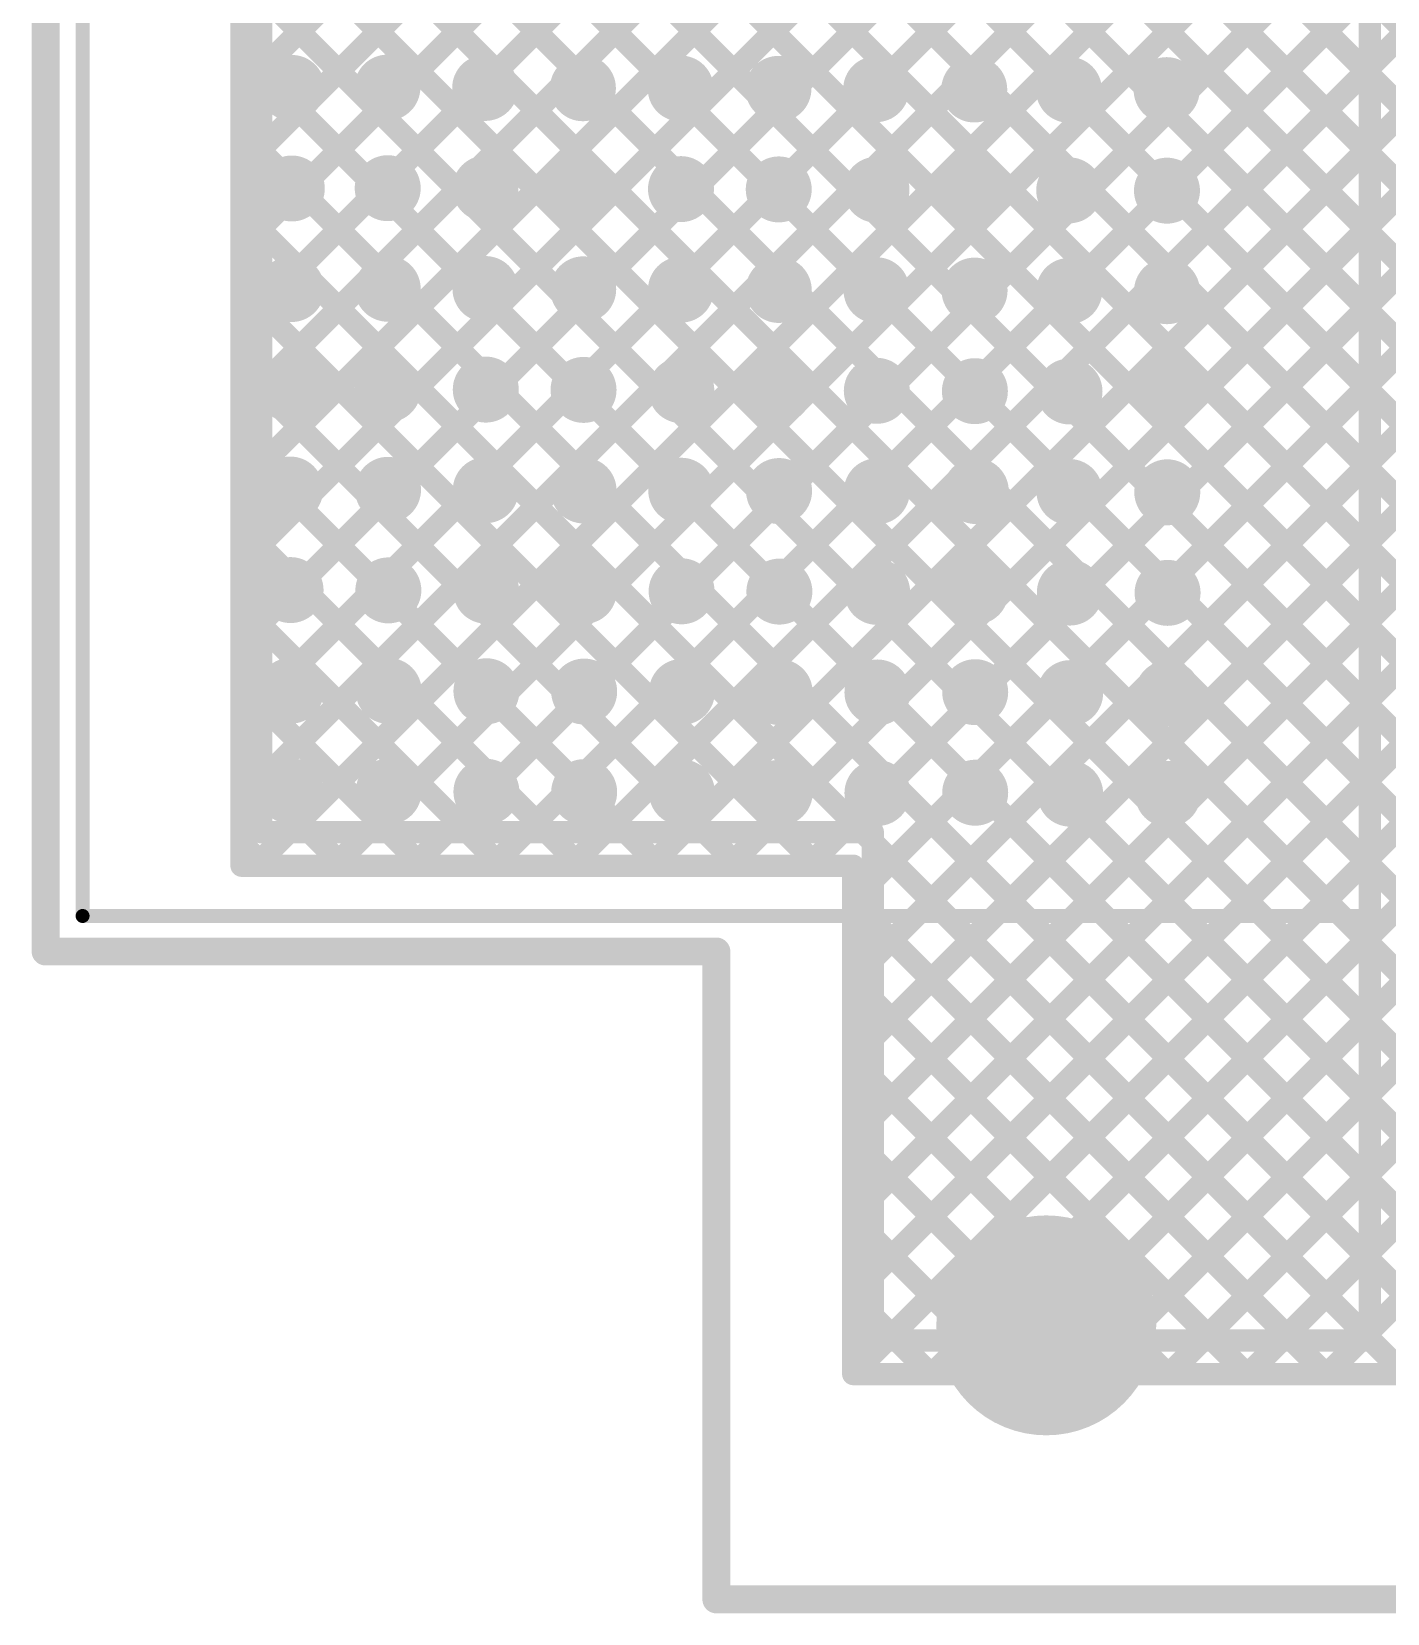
# Model space of a CAD drawing. Header units: millimetres. Extents: x 3.06 to 5.82, y 1.29 to 3.84.
# Drawn here: x 3.058 to 3.543, y 1.286 to 1.853 of the extents above; entities that cross this region are included whole.
import ezdxf

# ---------------------------------------------------------------- set-up
doc = ezdxf.new("R2010")
doc.units = ezdxf.units.MM
doc.header["$MEASUREMENT"] = 0
for name, color, linetype in [('BottomLayer', 5, 'Continuous'), ('BottomSolder', 6, 'Continuous'), ('Mechanical13', 56, 'Continuous'), ('MultiLayer', 9, 'Continuous'), ('PadHoleLayer', 156, 'Continuous'), ('TopLayer', 1, 'Continuous'), ('TopOverlay', 2, 'Continuous'), ('TopSolder', 216, 'Continuous'), ('ViaHoleLayer', 16, 'Continuous')]:
    doc.layers.add(name, color=color, linetype=linetype)

# ---------------------------------------------------------------- blocks, each defined once
blk = doc.blocks.new('SMD_H______4')
at = {"layer": 'TopOverlay', "const_width": 0.005}
for points in [[(0.452, 0.661), (-0.477, 0.661)], [(-0.477, 0.661), (-0.477, 0.046)]]:
    blk.add_lwpolyline(points, dxfattribs=at)
at = {"layer": 'TopOverlay', "const_width": 0.0025}
blk.add_lwpolyline([(-0.47825, 0.661, 1), (-0.47575, 0.661, 1)], format="xyb", close=True, dxfattribs=at)
blk.add_lwpolyline([(-0.47825, 0.661, 1), (-0.47575, 0.661, 1)], format="xyb", close=True, dxfattribs=at)

msp = doc.modelspace()

# ---------------------------------------------------------------- linework, layer by layer
at = {"layer": 'BottomLayer', "const_width": 0.008}
for points in [[(3.133, 1.554), (3.133, 3.532)], [(3.133, 1.60565), (3.99405, 2.4667)], [(3.133, 1.83192), (3.703, 2.40192)], [(3.133, 1.80364), (3.703, 2.37364)], [(3.133, 1.77536), (3.703, 2.34536)], [(3.133, 1.74707), (3.703, 2.31707)], [(3.133, 1.71879), (3.703, 2.28879)], [(3.133, 2.2693), (3.624, 1.7783)], [(3.133, 1.6905), (3.70462, 2.26212)], [(3.133, 1.66222), (3.71691, 2.24613)], [(3.133, 1.63393), (3.74083, 2.24176)], [(3.133, 2.24101), (3.624, 1.75001)], [(3.133, 2.21273), (3.624, 1.72173)], [(3.133, 2.18444), (3.624, 1.69344)], [(3.133, 1.57737), (3.7344, 2.17877)], [(3.133, 2.15616), (3.624, 1.66516)], [(3.133, 2.12788), (3.624, 1.63688)], [(3.13792, 1.554), (3.71088, 2.12696)], [(3.133, 2.09959), (3.624, 1.60859)], [(3.1662, 1.554), (3.70808, 2.09587)], [(3.133, 2.07131), (3.624, 1.58031)], [(3.19449, 1.554), (3.70808, 2.06759)], [(3.133, 2.04302), (3.624, 1.55202)], [(3.22277, 1.554), (3.70808, 2.0393)], [(3.133, 2.01474), (3.624, 1.52374)], [(3.25106, 1.554), (3.70808, 2.01102)], [(3.133, 1.98645), (3.624, 1.49545)], [(3.27934, 1.554), (3.70808, 1.98274)], [(3.133, 1.95817), (3.624, 1.46717)], [(3.133, 1.92989), (3.624, 1.43889)], [(3.133, 1.9016), (3.62768, 1.40692)], [(3.133, 1.87332), (3.63432, 1.372)], [(3.30762, 1.554), (3.624, 1.87038)], [(3.30762, 1.554), (3.624, 1.87038)], [(3.133, 1.84503), (3.60603, 1.372)], [(3.33591, 1.554), (3.624, 1.84209)], [(3.133, 1.81675), (3.57775, 1.372)], [(3.352, 1.54181), (3.624, 1.81381)], [(3.133, 1.78846), (3.54946, 1.372)], [(3.352, 1.51352), (3.624, 1.78552)], [(3.133, 1.76018), (3.33918, 1.554)], [(3.352, 1.48524), (3.624, 1.75724)], [(3.133, 1.73189), (3.31089, 1.554)], [(3.352, 1.45695), (3.624, 1.72895)], [(3.133, 1.70361), (3.28261, 1.554)], [(3.352, 1.42867), (3.624, 1.70067)], [(3.133, 1.67533), (3.25433, 1.554)], [(3.352, 1.40039), (3.624, 1.67239)], [(3.133, 1.64704), (3.22604, 1.554)], [(3.352, 1.3721), (3.624, 1.6441)], [(3.133, 1.61876), (3.19776, 1.554)], [(3.38018, 1.372), (3.624, 1.61582)], [(3.133, 1.59047), (3.16947, 1.554)], [(3.40847, 1.372), (3.624, 1.58753)], [(3.133, 1.56219), (3.14119, 1.554)], [(3.43675, 1.372), (3.624, 1.55925)], [(3.133, 1.554), (3.352, 1.554)], [(3.352, 1.372), (3.352, 1.554)], [(3.352, 1.54118), (3.52118, 1.372)], [(3.46504, 1.372), (3.624, 1.53096)], [(3.352, 1.51289), (3.49289, 1.372)], [(3.49332, 1.372), (3.624, 1.50268)], [(3.352, 1.48461), (3.46461, 1.372)], [(3.52161, 1.372), (3.624, 1.47439)], [(3.352, 1.45633), (3.43633, 1.372)], [(3.352, 1.42804), (3.40804, 1.372)], [(3.352, 1.39976), (3.37976, 1.372)], [(3.352, 1.372), (3.64452, 1.372)]]:
    msp.add_lwpolyline(points, dxfattribs=at)
at = {"layer": 'BottomLayer'}
for points, const_width in [([(3.131, 1.84503, 1), (3.135, 1.84503, 1)], 0.004), ([(3.14509, 1.83246, 1), (3.1569, 1.83246, 1)], 0.01181), ([(3.17931, 1.83257, 1), (3.19112, 1.83257, 1)], 0.01181), ([(3.21431, 1.83246, 1), (3.22612, 1.83246, 1)], 0.01181), ([(3.24931, 1.83235, 1), (3.26112, 1.83235, 1)], 0.01181), ([(3.28431, 1.83224, 1), (3.29612, 1.83224, 1)], 0.01181), ([(3.31931, 1.83213, 1), (3.33112, 1.83213, 1)], 0.01181), ([(3.35431, 1.83202, 1), (3.36612, 1.83202, 1)], 0.01181), ([(3.38942, 1.8319, 1), (3.40123, 1.8319, 1)], 0.01181), ([(3.42331, 1.83179, 1), (3.43512, 1.83179, 1)], 0.01181), ([(3.45831, 1.83168, 1), (3.47012, 1.83168, 1)], 0.01181), ([(3.131, 1.83192, 1), (3.135, 1.83192, 1)], 0.004), ([(3.131, 1.81675, 1), (3.135, 1.81675, 1)], 0.004), ([(3.131, 1.80364, 1), (3.135, 1.80364, 1)], 0.004), ([(3.14509, 1.79646, 1), (3.1569, 1.79646, 1)], 0.01181), ([(3.17942, 1.79657, 1), (3.19123, 1.79657, 1)], 0.01181), ([(3.21442, 1.79646, 1), (3.22623, 1.79646, 1)], 0.01181), ([(3.24942, 1.79635, 1), (3.26123, 1.79635, 1)], 0.01181), ([(3.28442, 1.79624, 1), (3.29623, 1.79624, 1)], 0.01181), ([(3.31942, 1.79613, 1), (3.33123, 1.79613, 1)], 0.01181), ([(3.35442, 1.79602, 1), (3.36623, 1.79602, 1)], 0.01181), ([(3.38942, 1.7959, 1), (3.40123, 1.7959, 1)], 0.01181), ([(3.42342, 1.79579, 1), (3.43523, 1.79579, 1)], 0.01181), ([(3.45842, 1.79568, 1), (3.47023, 1.79568, 1)], 0.01181), ([(3.131, 1.78846, 1), (3.135, 1.78846, 1)], 0.004), ([(3.131, 1.77536, 1), (3.135, 1.77536, 1)], 0.004), ([(3.14498, 1.76046, 1), (3.15679, 1.76046, 1)], 0.01181), ([(3.17942, 1.76057, 1), (3.19123, 1.76057, 1)], 0.01181), ([(3.21442, 1.76046, 1), (3.22623, 1.76046, 1)], 0.01181), ([(3.24942, 1.76035, 1), (3.26123, 1.76035, 1)], 0.01181), ([(3.28442, 1.76024, 1), (3.29623, 1.76024, 1)], 0.01181), ([(3.31942, 1.76013, 1), (3.33123, 1.76013, 1)], 0.01181), ([(3.35442, 1.76002, 1), (3.36623, 1.76002, 1)], 0.01181), ([(3.38953, 1.7599, 1), (3.40135, 1.7599, 1)], 0.01181), ([(3.42342, 1.75979, 1), (3.43523, 1.75979, 1)], 0.01181), ([(3.45842, 1.75968, 1), (3.47023, 1.75968, 1)], 0.01181), ([(3.131, 1.76018, 1), (3.135, 1.76018, 1)], 0.004), ([(3.131, 1.74707, 1), (3.135, 1.74707, 1)], 0.004), ([(3.131, 1.73189, 1), (3.135, 1.73189, 1)], 0.004), ([(3.14487, 1.72446, 1), (3.15668, 1.72446, 1)], 0.01181), ([(3.17953, 1.72457, 1), (3.19135, 1.72457, 1)], 0.01181), ([(3.21453, 1.72446, 1), (3.22635, 1.72446, 1)], 0.01181), ([(3.24953, 1.72435, 1), (3.26135, 1.72435, 1)], 0.01181), ([(3.28453, 1.72424, 1), (3.29635, 1.72424, 1)], 0.01181), ([(3.31953, 1.72413, 1), (3.33135, 1.72413, 1)], 0.01181), ([(3.35453, 1.72402, 1), (3.36635, 1.72402, 1)], 0.01181), ([(3.38965, 1.7239, 1), (3.40146, 1.7239, 1)], 0.01181), ([(3.42353, 1.72379, 1), (3.43534, 1.72379, 1)], 0.01181), ([(3.45853, 1.72368, 1), (3.47034, 1.72368, 1)], 0.01181), ([(3.131, 1.71879, 1), (3.135, 1.71879, 1)], 0.004), ([(3.131, 1.70361, 1), (3.135, 1.70361, 1)], 0.004), ([(3.14453, 1.68868, 1), (3.15635, 1.68868, 1)], 0.01181), ([(3.17953, 1.68857, 1), (3.19135, 1.68857, 1)], 0.01181), ([(3.21453, 1.68846, 1), (3.22635, 1.68846, 1)], 0.01181), ([(3.24953, 1.68835, 1), (3.26135, 1.68835, 1)], 0.01181), ([(3.28453, 1.68824, 1), (3.29635, 1.68824, 1)], 0.01181), ([(3.31953, 1.68813, 1), (3.33135, 1.68813, 1)], 0.01181), ([(3.35453, 1.68802, 1), (3.36635, 1.68802, 1)], 0.01181), ([(3.38998, 1.68813, 1), (3.40179, 1.68813, 1)], 0.01181), ([(3.42353, 1.68779, 1), (3.43534, 1.68779, 1)], 0.01181), ([(3.45853, 1.68768, 1), (3.47034, 1.68768, 1)], 0.01181), ([(3.131, 1.6905, 1), (3.135, 1.6905, 1)], 0.004), ([(3.131, 1.67533, 1), (3.135, 1.67533, 1)], 0.004), ([(3.131, 1.66222, 1), (3.135, 1.66222, 1)], 0.004), ([(3.14465, 1.65268, 1), (3.15646, 1.65268, 1)], 0.01181), ([(3.17965, 1.65257, 1), (3.19146, 1.65257, 1)], 0.01181), ([(3.21465, 1.65246, 1), (3.22646, 1.65246, 1)], 0.01181), ([(3.24965, 1.65235, 1), (3.26146, 1.65235, 1)], 0.01181), ([(3.28465, 1.65224, 1), (3.29646, 1.65224, 1)], 0.01181), ([(3.31965, 1.65213, 1), (3.33146, 1.65213, 1)], 0.01181), ([(3.35465, 1.65202, 1), (3.36646, 1.65202, 1)], 0.01181), ([(3.38987, 1.65213, 1), (3.40168, 1.65213, 1)], 0.01181), ([(3.42364, 1.65179, 1), (3.43545, 1.65179, 1)], 0.01181), ([(3.45864, 1.65168, 1), (3.47045, 1.65168, 1)], 0.01181), ([(3.131, 1.64704, 1), (3.135, 1.64704, 1)], 0.004), ([(3.131, 1.63393, 1), (3.135, 1.63393, 1)], 0.004), ([(3.14476, 1.61668, 1), (3.15657, 1.61668, 1)], 0.01181), ([(3.17976, 1.61657, 1), (3.19157, 1.61657, 1)], 0.01181), ([(3.21476, 1.61646, 1), (3.22657, 1.61646, 1)], 0.01181), ([(3.24976, 1.61635, 1), (3.26157, 1.61635, 1)], 0.01181), ([(3.28476, 1.61624, 1), (3.29657, 1.61624, 1)], 0.01181), ([(3.31976, 1.61613, 1), (3.33157, 1.61613, 1)], 0.01181), ([(3.35476, 1.61602, 1), (3.36657, 1.61602, 1)], 0.01181), ([(3.38976, 1.61613, 1), (3.40157, 1.61613, 1)], 0.01181), ([(3.42376, 1.61579, 1), (3.43557, 1.61579, 1)], 0.01181), ([(3.45876, 1.61568, 1), (3.47057, 1.61568, 1)], 0.01181), ([(3.131, 1.61876, 1), (3.135, 1.61876, 1)], 0.004), ([(3.131, 1.60565, 1), (3.135, 1.60565, 1)], 0.004), ([(3.131, 1.59047, 1), (3.135, 1.59047, 1)], 0.004), ([(3.14476, 1.58068, 1), (3.15657, 1.58068, 1)], 0.01181), ([(3.17976, 1.58057, 1), (3.19157, 1.58057, 1)], 0.01181), ([(3.21476, 1.58046, 1), (3.22657, 1.58046, 1)], 0.01181), ([(3.24976, 1.58035, 1), (3.26157, 1.58035, 1)], 0.01181), ([(3.28476, 1.58024, 1), (3.29657, 1.58024, 1)], 0.01181), ([(3.31976, 1.58013, 1), (3.33157, 1.58013, 1)], 0.01181), ([(3.35476, 1.58002, 1), (3.36657, 1.58002, 1)], 0.01181), ([(3.38976, 1.58013, 1), (3.40157, 1.58013, 1)], 0.01181), ([(3.42376, 1.57979, 1), (3.43557, 1.57979, 1)], 0.01181), ([(3.45876, 1.57968, 1), (3.47057, 1.57968, 1)], 0.01181), ([(3.131, 1.57737, 1), (3.135, 1.57737, 1)], 0.004), ([(3.131, 1.56219, 1), (3.135, 1.56219, 1)], 0.004), ([(3.131, 1.554, 1), (3.135, 1.554, 1)], 0.004), ([(3.131, 1.554, 1), (3.135, 1.554, 1)], 0.004), ([(3.13592, 1.554, 1), (3.13992, 1.554, 1)], 0.004), ([(3.13919, 1.554, 1), (3.14319, 1.554, 1)], 0.004), ([(3.1642, 1.554, 1), (3.1682, 1.554, 1)], 0.004), ([(3.16747, 1.554, 1), (3.17147, 1.554, 1)], 0.004), ([(3.19249, 1.554, 1), (3.19649, 1.554, 1)], 0.004), ([(3.19576, 1.554, 1), (3.19976, 1.554, 1)], 0.004), ([(3.22077, 1.554, 1), (3.22477, 1.554, 1)], 0.004), ([(3.22404, 1.554, 1), (3.22804, 1.554, 1)], 0.004), ([(3.24906, 1.554, 1), (3.25306, 1.554, 1)], 0.004), ([(3.25233, 1.554, 1), (3.25633, 1.554, 1)], 0.004), ([(3.27734, 1.554, 1), (3.28134, 1.554, 1)], 0.004), ([(3.28061, 1.554, 1), (3.28461, 1.554, 1)], 0.004), ([(3.30562, 1.554, 1), (3.30962, 1.554, 1)], 0.004), ([(3.30562, 1.554, 1), (3.30962, 1.554, 1)], 0.004), ([(3.3089, 1.554, 1), (3.3129, 1.554, 1)], 0.004), ([(3.33391, 1.554, 1), (3.33791, 1.554, 1)], 0.004), ([(3.33718, 1.554, 1), (3.34118, 1.554, 1)], 0.004), ([(3.35, 1.554, 1), (3.354, 1.554, 1)], 0.004), ([(3.35, 1.554, 1), (3.354, 1.554, 1)], 0.004), ([(3.35, 1.54181, 1), (3.354, 1.54181, 1)], 0.004), ([(3.35, 1.54118, 1), (3.354, 1.54118, 1)], 0.004), ([(3.35, 1.51352, 1), (3.354, 1.51352, 1)], 0.004), ([(3.35, 1.51289, 1), (3.354, 1.51289, 1)], 0.004), ([(3.35, 1.48524, 1), (3.354, 1.48524, 1)], 0.004), ([(3.35, 1.48461, 1), (3.354, 1.48461, 1)], 0.004), ([(3.35, 1.45695, 1), (3.354, 1.45695, 1)], 0.004), ([(3.35, 1.45633, 1), (3.354, 1.45633, 1)], 0.004), ([(3.35, 1.42867, 1), (3.354, 1.42867, 1)], 0.004), ([(3.35, 1.42804, 1), (3.354, 1.42804, 1)], 0.004), ([(3.40611, 1.38943, 1), (3.43611, 1.38943, 1)], 0.03), ([(3.35, 1.40039, 1), (3.354, 1.40039, 1)], 0.004), ([(3.35, 1.39976, 1), (3.354, 1.39976, 1)], 0.004), ([(3.35, 1.3721, 1), (3.354, 1.3721, 1)], 0.004), ([(3.35, 1.372, 1), (3.354, 1.372, 1)], 0.004), ([(3.35, 1.372, 1), (3.354, 1.372, 1)], 0.004), ([(3.37776, 1.372, 1), (3.38176, 1.372, 1)], 0.004), ([(3.37818, 1.372, 1), (3.38218, 1.372, 1)], 0.004), ([(3.40604, 1.372, 1), (3.41004, 1.372, 1)], 0.004), ([(3.40647, 1.372, 1), (3.41047, 1.372, 1)], 0.004), ([(3.43433, 1.372, 1), (3.43833, 1.372, 1)], 0.004), ([(3.43475, 1.372, 1), (3.43875, 1.372, 1)], 0.004), ([(3.46261, 1.372, 1), (3.46661, 1.372, 1)], 0.004), ([(3.46304, 1.372, 1), (3.46704, 1.372, 1)], 0.004), ([(3.4909, 1.372, 1), (3.4949, 1.372, 1)], 0.004), ([(3.49132, 1.372, 1), (3.49532, 1.372, 1)], 0.004), ([(3.51918, 1.372, 1), (3.52318, 1.372, 1)], 0.004), ([(3.5196, 1.372, 1), (3.5236, 1.372, 1)], 0.004)]:
    msp.add_lwpolyline(points, format="xyb", close=True, dxfattribs=dict(at, const_width=const_width))
at = {"layer": 'BottomSolder', "const_width": 0.034}
msp.add_lwpolyline([(3.40411, 1.38943, 1), (3.43811, 1.38943, 1)], format="xyb", close=True, dxfattribs=at)
at = {"layer": 'Mechanical13', "const_width": 0.01}
for points in [[(3.06284, 1.52328), (3.06284, 3.57903)], [(3.06284, 1.52328), (3.303, 1.52328)], [(3.303, 1.29131), (3.303, 1.52328)], [(3.303, 1.29131), (5.81898, 1.29131)]]:
    msp.add_lwpolyline(points, dxfattribs=at)
at = {"layer": 'Mechanical13', "const_width": 0.005}
for points in [[(3.06034, 1.52328, 1), (3.06534, 1.52328, 1)], [(3.06034, 1.52328, 1), (3.06534, 1.52328, 1)], [(3.3005, 1.52328, 1), (3.3055, 1.52328, 1)], [(3.3005, 1.52328, 1), (3.3055, 1.52328, 1)], [(3.3005, 1.29131, 1), (3.3055, 1.29131, 1)], [(3.3005, 1.29131, 1), (3.3055, 1.29131, 1)]]:
    msp.add_lwpolyline(points, format="xyb", close=True, dxfattribs=at)
at = {"layer": 'MultiLayer'}
for points, const_width in [([(3.14509, 1.83246, 1), (3.1569, 1.83246, 1)], 0.01181), ([(3.17931, 1.83257, 1), (3.19112, 1.83257, 1)], 0.01181), ([(3.21431, 1.83246, 1), (3.22612, 1.83246, 1)], 0.01181), ([(3.24931, 1.83235, 1), (3.26112, 1.83235, 1)], 0.01181), ([(3.28431, 1.83224, 1), (3.29612, 1.83224, 1)], 0.01181), ([(3.31931, 1.83213, 1), (3.33112, 1.83213, 1)], 0.01181), ([(3.35431, 1.83202, 1), (3.36612, 1.83202, 1)], 0.01181), ([(3.38942, 1.8319, 1), (3.40123, 1.8319, 1)], 0.01181), ([(3.42331, 1.83179, 1), (3.43512, 1.83179, 1)], 0.01181), ([(3.45831, 1.83168, 1), (3.47012, 1.83168, 1)], 0.01181), ([(3.14509, 1.79646, 1), (3.1569, 1.79646, 1)], 0.01181), ([(3.17942, 1.79657, 1), (3.19123, 1.79657, 1)], 0.01181), ([(3.21442, 1.79646, 1), (3.22623, 1.79646, 1)], 0.01181), ([(3.24942, 1.79635, 1), (3.26123, 1.79635, 1)], 0.01181), ([(3.28442, 1.79624, 1), (3.29623, 1.79624, 1)], 0.01181), ([(3.31942, 1.79613, 1), (3.33123, 1.79613, 1)], 0.01181), ([(3.35442, 1.79602, 1), (3.36623, 1.79602, 1)], 0.01181), ([(3.38942, 1.7959, 1), (3.40123, 1.7959, 1)], 0.01181), ([(3.42342, 1.79579, 1), (3.43523, 1.79579, 1)], 0.01181), ([(3.45842, 1.79568, 1), (3.47023, 1.79568, 1)], 0.01181), ([(3.14498, 1.76046, 1), (3.15679, 1.76046, 1)], 0.01181), ([(3.17942, 1.76057, 1), (3.19123, 1.76057, 1)], 0.01181), ([(3.21442, 1.76046, 1), (3.22623, 1.76046, 1)], 0.01181), ([(3.24942, 1.76035, 1), (3.26123, 1.76035, 1)], 0.01181), ([(3.28442, 1.76024, 1), (3.29623, 1.76024, 1)], 0.01181), ([(3.31942, 1.76013, 1), (3.33123, 1.76013, 1)], 0.01181), ([(3.35442, 1.76002, 1), (3.36623, 1.76002, 1)], 0.01181), ([(3.38953, 1.7599, 1), (3.40135, 1.7599, 1)], 0.01181), ([(3.42342, 1.75979, 1), (3.43523, 1.75979, 1)], 0.01181), ([(3.45842, 1.75968, 1), (3.47023, 1.75968, 1)], 0.01181), ([(3.14487, 1.72446, 1), (3.15668, 1.72446, 1)], 0.01181), ([(3.17953, 1.72457, 1), (3.19135, 1.72457, 1)], 0.01181), ([(3.21453, 1.72446, 1), (3.22635, 1.72446, 1)], 0.01181), ([(3.24953, 1.72435, 1), (3.26135, 1.72435, 1)], 0.01181), ([(3.28453, 1.72424, 1), (3.29635, 1.72424, 1)], 0.01181), ([(3.31953, 1.72413, 1), (3.33135, 1.72413, 1)], 0.01181), ([(3.35453, 1.72402, 1), (3.36635, 1.72402, 1)], 0.01181), ([(3.38965, 1.7239, 1), (3.40146, 1.7239, 1)], 0.01181), ([(3.42353, 1.72379, 1), (3.43534, 1.72379, 1)], 0.01181), ([(3.45853, 1.72368, 1), (3.47034, 1.72368, 1)], 0.01181), ([(3.14453, 1.68868, 1), (3.15635, 1.68868, 1)], 0.01181), ([(3.17953, 1.68857, 1), (3.19135, 1.68857, 1)], 0.01181), ([(3.21453, 1.68846, 1), (3.22635, 1.68846, 1)], 0.01181), ([(3.24953, 1.68835, 1), (3.26135, 1.68835, 1)], 0.01181), ([(3.28453, 1.68824, 1), (3.29635, 1.68824, 1)], 0.01181), ([(3.31953, 1.68813, 1), (3.33135, 1.68813, 1)], 0.01181), ([(3.35453, 1.68802, 1), (3.36635, 1.68802, 1)], 0.01181), ([(3.38998, 1.68813, 1), (3.40179, 1.68813, 1)], 0.01181), ([(3.42353, 1.68779, 1), (3.43534, 1.68779, 1)], 0.01181), ([(3.45853, 1.68768, 1), (3.47034, 1.68768, 1)], 0.01181), ([(3.14465, 1.65268, 1), (3.15646, 1.65268, 1)], 0.01181), ([(3.17965, 1.65257, 1), (3.19146, 1.65257, 1)], 0.01181), ([(3.21465, 1.65246, 1), (3.22646, 1.65246, 1)], 0.01181), ([(3.24965, 1.65235, 1), (3.26146, 1.65235, 1)], 0.01181), ([(3.28465, 1.65224, 1), (3.29646, 1.65224, 1)], 0.01181), ([(3.31965, 1.65213, 1), (3.33146, 1.65213, 1)], 0.01181), ([(3.35465, 1.65202, 1), (3.36646, 1.65202, 1)], 0.01181), ([(3.38987, 1.65213, 1), (3.40168, 1.65213, 1)], 0.01181), ([(3.42364, 1.65179, 1), (3.43545, 1.65179, 1)], 0.01181), ([(3.45864, 1.65168, 1), (3.47045, 1.65168, 1)], 0.01181), ([(3.14476, 1.61668, 1), (3.15657, 1.61668, 1)], 0.01181), ([(3.17976, 1.61657, 1), (3.19157, 1.61657, 1)], 0.01181), ([(3.21476, 1.61646, 1), (3.22657, 1.61646, 1)], 0.01181), ([(3.24976, 1.61635, 1), (3.26157, 1.61635, 1)], 0.01181), ([(3.28476, 1.61624, 1), (3.29657, 1.61624, 1)], 0.01181), ([(3.31976, 1.61613, 1), (3.33157, 1.61613, 1)], 0.01181), ([(3.35476, 1.61602, 1), (3.36657, 1.61602, 1)], 0.01181), ([(3.38976, 1.61613, 1), (3.40157, 1.61613, 1)], 0.01181), ([(3.42376, 1.61579, 1), (3.43557, 1.61579, 1)], 0.01181), ([(3.45876, 1.61568, 1), (3.47057, 1.61568, 1)], 0.01181), ([(3.14476, 1.58068, 1), (3.15657, 1.58068, 1)], 0.01181), ([(3.17976, 1.58057, 1), (3.19157, 1.58057, 1)], 0.01181), ([(3.21476, 1.58046, 1), (3.22657, 1.58046, 1)], 0.01181), ([(3.24976, 1.58035, 1), (3.26157, 1.58035, 1)], 0.01181), ([(3.28476, 1.58024, 1), (3.29657, 1.58024, 1)], 0.01181), ([(3.31976, 1.58013, 1), (3.33157, 1.58013, 1)], 0.01181), ([(3.35476, 1.58002, 1), (3.36657, 1.58002, 1)], 0.01181), ([(3.38976, 1.58013, 1), (3.40157, 1.58013, 1)], 0.01181), ([(3.42376, 1.57979, 1), (3.43557, 1.57979, 1)], 0.01181), ([(3.45876, 1.57968, 1), (3.47057, 1.57968, 1)], 0.01181), ([(3.40611, 1.38943, 1), (3.43611, 1.38943, 1)], 0.03)]:
    msp.add_lwpolyline(points, format="xyb", close=True, dxfattribs=dict(at, const_width=const_width))
at = {"layer": 'PadHoleLayer', "const_width": 0.03937}
msp.add_lwpolyline([(3.40143, 1.38943, 1), (3.4408, 1.38943, 1)], format="xyb", close=True, dxfattribs=at)
at = {"layer": 'TopLayer', "const_width": 0.008}
for points in [[(3.14, 1.566), (3.14, 3.544)], [(3.537, 1.384), (3.537, 2.959)], [(3.14, 1.83892), (3.537, 2.23592)], [(3.14, 2.23401), (3.537, 1.83701)], [(3.14, 1.81064), (3.537, 2.20764)], [(3.14, 2.20573), (3.537, 1.80873)], [(3.14, 1.78236), (3.537, 2.17936)], [(3.14, 2.17744), (3.537, 1.78044)], [(3.14, 1.75407), (3.537, 2.15107)], [(3.14, 2.14916), (3.537, 1.75216)], [(3.14, 1.72579), (3.537, 2.12279)], [(3.14, 2.12088), (3.537, 1.72388)], [(3.14, 1.6975), (3.537, 2.0945)], [(3.14, 2.09259), (3.537, 1.69559)], [(3.14, 1.66922), (3.537, 2.06622)], [(3.14, 2.06431), (3.537, 1.66731)], [(3.14, 1.64093), (3.537, 2.03793)], [(3.14, 2.03602), (3.537, 1.63902)], [(3.14, 1.61265), (3.537, 2.00965)], [(3.14, 2.00774), (3.537, 1.61074)], [(3.14, 1.58437), (3.537, 1.98137)], [(3.14, 1.97945), (3.537, 1.58245)], [(3.14, 1.95117), (3.537, 1.55417)], [(3.14992, 1.566), (3.537, 1.95308)], [(3.14, 1.92289), (3.537, 1.52589)], [(3.1782, 1.566), (3.537, 1.9248)], [(3.14, 1.8946), (3.537, 1.4976)], [(3.20649, 1.566), (3.537, 1.89651)], [(3.14, 1.86632), (3.537, 1.46932)], [(3.23477, 1.566), (3.537, 1.86823)], [(3.14, 1.83803), (3.537, 1.44103)], [(3.26306, 1.566), (3.537, 1.83994)], [(3.14, 1.80975), (3.537, 1.41275)], [(3.29134, 1.566), (3.537, 1.81166)], [(3.14, 1.78146), (3.35546, 1.566)], [(3.31962, 1.566), (3.537, 1.78338)], [(3.14, 1.75318), (3.32718, 1.566)], [(3.34791, 1.566), (3.537, 1.75509)], [(3.34791, 1.566), (3.537, 1.75509)], [(3.14, 1.7249), (3.29889, 1.566)], [(3.359, 1.54881), (3.537, 1.72681)], [(3.14, 1.69661), (3.27061, 1.566)], [(3.359, 1.52052), (3.537, 1.69852)], [(3.14, 1.66833), (3.24233, 1.566)], [(3.359, 1.49224), (3.537, 1.67024)], [(3.14, 1.64004), (3.21404, 1.566)], [(3.359, 1.46395), (3.537, 1.64195)], [(3.14, 1.61176), (3.18576, 1.566)], [(3.359, 1.43567), (3.537, 1.61367)], [(3.14, 1.58347), (3.15747, 1.566)], [(3.359, 1.40739), (3.537, 1.58539)], [(3.14, 1.566), (3.359, 1.566)], [(3.359, 1.384), (3.359, 1.566)], [(3.359, 1.56246), (3.537, 1.38446)], [(3.3639, 1.384), (3.537, 1.5571)], [(3.359, 1.53418), (3.50918, 1.384)], [(3.39218, 1.384), (3.537, 1.52882)], [(3.359, 1.50589), (3.48089, 1.384)], [(3.42047, 1.384), (3.537, 1.50053)], [(3.359, 1.47761), (3.45261, 1.384)], [(3.44875, 1.384), (3.537, 1.47225)], [(3.359, 1.44933), (3.42433, 1.384)], [(3.47704, 1.384), (3.537, 1.44396)], [(3.359, 1.42104), (3.39604, 1.384)], [(3.50532, 1.384), (3.537, 1.41568)], [(3.359, 1.39276), (3.36776, 1.384)], [(3.359, 1.384), (3.537, 1.384)], [(3.53361, 1.384), (3.537, 1.38739)]]:
    msp.add_lwpolyline(points, dxfattribs=at)
at = {"layer": 'TopLayer'}
for points, const_width in [([(3.138, 1.83892, 1), (3.142, 1.83892, 1)], 0.004), ([(3.138, 1.83803, 1), (3.142, 1.83803, 1)], 0.004), ([(3.14509, 1.83246, 1), (3.1569, 1.83246, 1)], 0.01181), ([(3.17931, 1.83257, 1), (3.19112, 1.83257, 1)], 0.01181), ([(3.21431, 1.83246, 1), (3.22612, 1.83246, 1)], 0.01181), ([(3.24931, 1.83235, 1), (3.26112, 1.83235, 1)], 0.01181), ([(3.28431, 1.83224, 1), (3.29612, 1.83224, 1)], 0.01181), ([(3.31931, 1.83213, 1), (3.33112, 1.83213, 1)], 0.01181), ([(3.35431, 1.83202, 1), (3.36612, 1.83202, 1)], 0.01181), ([(3.38942, 1.8319, 1), (3.40123, 1.8319, 1)], 0.01181), ([(3.42331, 1.83179, 1), (3.43512, 1.83179, 1)], 0.01181), ([(3.45831, 1.83168, 1), (3.47012, 1.83168, 1)], 0.01181), ([(3.535, 1.83994, 1), (3.539, 1.83994, 1)], 0.004), ([(3.535, 1.83701, 1), (3.539, 1.83701, 1)], 0.004), ([(3.138, 1.81064, 1), (3.142, 1.81064, 1)], 0.004), ([(3.138, 1.80975, 1), (3.142, 1.80975, 1)], 0.004), ([(3.535, 1.81166, 1), (3.539, 1.81166, 1)], 0.004), ([(3.535, 1.80873, 1), (3.539, 1.80873, 1)], 0.004), ([(3.14509, 1.79646, 1), (3.1569, 1.79646, 1)], 0.01181), ([(3.17942, 1.79657, 1), (3.19123, 1.79657, 1)], 0.01181), ([(3.21442, 1.79646, 1), (3.22623, 1.79646, 1)], 0.01181), ([(3.24942, 1.79635, 1), (3.26123, 1.79635, 1)], 0.01181), ([(3.28442, 1.79624, 1), (3.29623, 1.79624, 1)], 0.01181), ([(3.31942, 1.79613, 1), (3.33123, 1.79613, 1)], 0.01181), ([(3.35442, 1.79602, 1), (3.36623, 1.79602, 1)], 0.01181), ([(3.38942, 1.7959, 1), (3.40123, 1.7959, 1)], 0.01181), ([(3.42342, 1.79579, 1), (3.43523, 1.79579, 1)], 0.01181), ([(3.45842, 1.79568, 1), (3.47023, 1.79568, 1)], 0.01181), ([(3.138, 1.78236, 1), (3.142, 1.78236, 1)], 0.004), ([(3.138, 1.78146, 1), (3.142, 1.78146, 1)], 0.004), ([(3.535, 1.78338, 1), (3.539, 1.78338, 1)], 0.004), ([(3.535, 1.78044, 1), (3.539, 1.78044, 1)], 0.004), ([(3.14498, 1.76046, 1), (3.15679, 1.76046, 1)], 0.01181), ([(3.17942, 1.76057, 1), (3.19123, 1.76057, 1)], 0.01181), ([(3.21442, 1.76046, 1), (3.22623, 1.76046, 1)], 0.01181), ([(3.24942, 1.76035, 1), (3.26123, 1.76035, 1)], 0.01181), ([(3.28442, 1.76024, 1), (3.29623, 1.76024, 1)], 0.01181), ([(3.31942, 1.76013, 1), (3.33123, 1.76013, 1)], 0.01181), ([(3.35442, 1.76002, 1), (3.36623, 1.76002, 1)], 0.01181), ([(3.38953, 1.7599, 1), (3.40135, 1.7599, 1)], 0.01181), ([(3.42342, 1.75979, 1), (3.43523, 1.75979, 1)], 0.01181), ([(3.45842, 1.75968, 1), (3.47023, 1.75968, 1)], 0.01181), ([(3.138, 1.75407, 1), (3.142, 1.75407, 1)], 0.004), ([(3.138, 1.75318, 1), (3.142, 1.75318, 1)], 0.004), ([(3.535, 1.75509, 1), (3.539, 1.75509, 1)], 0.004), ([(3.535, 1.75509, 1), (3.539, 1.75509, 1)], 0.004), ([(3.535, 1.75216, 1), (3.539, 1.75216, 1)], 0.004), ([(3.14487, 1.72446, 1), (3.15668, 1.72446, 1)], 0.01181), ([(3.17953, 1.72457, 1), (3.19135, 1.72457, 1)], 0.01181), ([(3.21453, 1.72446, 1), (3.22635, 1.72446, 1)], 0.01181), ([(3.24953, 1.72435, 1), (3.26135, 1.72435, 1)], 0.01181), ([(3.28453, 1.72424, 1), (3.29635, 1.72424, 1)], 0.01181), ([(3.31953, 1.72413, 1), (3.33135, 1.72413, 1)], 0.01181), ([(3.35453, 1.72402, 1), (3.36635, 1.72402, 1)], 0.01181), ([(3.38965, 1.7239, 1), (3.40146, 1.7239, 1)], 0.01181), ([(3.42353, 1.72379, 1), (3.43534, 1.72379, 1)], 0.01181), ([(3.45853, 1.72368, 1), (3.47034, 1.72368, 1)], 0.01181), ([(3.138, 1.72579, 1), (3.142, 1.72579, 1)], 0.004), ([(3.138, 1.7249, 1), (3.142, 1.7249, 1)], 0.004), ([(3.535, 1.72681, 1), (3.539, 1.72681, 1)], 0.004), ([(3.535, 1.72388, 1), (3.539, 1.72388, 1)], 0.004), ([(3.138, 1.6975, 1), (3.142, 1.6975, 1)], 0.004), ([(3.138, 1.69661, 1), (3.142, 1.69661, 1)], 0.004), ([(3.14453, 1.68868, 1), (3.15635, 1.68868, 1)], 0.01181), ([(3.17953, 1.68857, 1), (3.19135, 1.68857, 1)], 0.01181), ([(3.21453, 1.68846, 1), (3.22635, 1.68846, 1)], 0.01181), ([(3.24953, 1.68835, 1), (3.26135, 1.68835, 1)], 0.01181), ([(3.28453, 1.68824, 1), (3.29635, 1.68824, 1)], 0.01181), ([(3.31953, 1.68813, 1), (3.33135, 1.68813, 1)], 0.01181), ([(3.35453, 1.68802, 1), (3.36635, 1.68802, 1)], 0.01181), ([(3.38998, 1.68813, 1), (3.40179, 1.68813, 1)], 0.01181), ([(3.42353, 1.68779, 1), (3.43534, 1.68779, 1)], 0.01181), ([(3.45853, 1.68768, 1), (3.47034, 1.68768, 1)], 0.01181), ([(3.535, 1.69852, 1), (3.539, 1.69852, 1)], 0.004), ([(3.535, 1.69559, 1), (3.539, 1.69559, 1)], 0.004), ([(3.138, 1.66922, 1), (3.142, 1.66922, 1)], 0.004), ([(3.138, 1.66833, 1), (3.142, 1.66833, 1)], 0.004), ([(3.535, 1.67024, 1), (3.539, 1.67024, 1)], 0.004), ([(3.535, 1.66731, 1), (3.539, 1.66731, 1)], 0.004), ([(3.14465, 1.65268, 1), (3.15646, 1.65268, 1)], 0.01181), ([(3.17965, 1.65257, 1), (3.19146, 1.65257, 1)], 0.01181), ([(3.21465, 1.65246, 1), (3.22646, 1.65246, 1)], 0.01181), ([(3.24965, 1.65235, 1), (3.26146, 1.65235, 1)], 0.01181), ([(3.28465, 1.65224, 1), (3.29646, 1.65224, 1)], 0.01181), ([(3.31965, 1.65213, 1), (3.33146, 1.65213, 1)], 0.01181), ([(3.35465, 1.65202, 1), (3.36646, 1.65202, 1)], 0.01181), ([(3.38987, 1.65213, 1), (3.40168, 1.65213, 1)], 0.01181), ([(3.42364, 1.65179, 1), (3.43545, 1.65179, 1)], 0.01181), ([(3.45864, 1.65168, 1), (3.47045, 1.65168, 1)], 0.01181), ([(3.138, 1.64093, 1), (3.142, 1.64093, 1)], 0.004), ([(3.138, 1.64004, 1), (3.142, 1.64004, 1)], 0.004), ([(3.535, 1.64195, 1), (3.539, 1.64195, 1)], 0.004), ([(3.535, 1.63902, 1), (3.539, 1.63902, 1)], 0.004), ([(3.14476, 1.61668, 1), (3.15657, 1.61668, 1)], 0.01181), ([(3.17976, 1.61657, 1), (3.19157, 1.61657, 1)], 0.01181), ([(3.21476, 1.61646, 1), (3.22657, 1.61646, 1)], 0.01181), ([(3.24976, 1.61635, 1), (3.26157, 1.61635, 1)], 0.01181), ([(3.28476, 1.61624, 1), (3.29657, 1.61624, 1)], 0.01181), ([(3.31976, 1.61613, 1), (3.33157, 1.61613, 1)], 0.01181), ([(3.35476, 1.61602, 1), (3.36657, 1.61602, 1)], 0.01181), ([(3.38976, 1.61613, 1), (3.40157, 1.61613, 1)], 0.01181), ([(3.42376, 1.61579, 1), (3.43557, 1.61579, 1)], 0.01181), ([(3.45876, 1.61568, 1), (3.47057, 1.61568, 1)], 0.01181), ([(3.138, 1.61265, 1), (3.142, 1.61265, 1)], 0.004), ([(3.138, 1.61176, 1), (3.142, 1.61176, 1)], 0.004), ([(3.535, 1.61367, 1), (3.539, 1.61367, 1)], 0.004), ([(3.535, 1.61074, 1), (3.539, 1.61074, 1)], 0.004), ([(3.14476, 1.58068, 1), (3.15657, 1.58068, 1)], 0.01181), ([(3.17976, 1.58057, 1), (3.19157, 1.58057, 1)], 0.01181), ([(3.21476, 1.58046, 1), (3.22657, 1.58046, 1)], 0.01181), ([(3.24976, 1.58035, 1), (3.26157, 1.58035, 1)], 0.01181), ([(3.28476, 1.58024, 1), (3.29657, 1.58024, 1)], 0.01181), ([(3.31976, 1.58013, 1), (3.33157, 1.58013, 1)], 0.01181), ([(3.35476, 1.58002, 1), (3.36657, 1.58002, 1)], 0.01181), ([(3.38976, 1.58013, 1), (3.40157, 1.58013, 1)], 0.01181), ([(3.42376, 1.57979, 1), (3.43557, 1.57979, 1)], 0.01181), ([(3.45876, 1.57968, 1), (3.47057, 1.57968, 1)], 0.01181), ([(3.138, 1.58437, 1), (3.142, 1.58437, 1)], 0.004), ([(3.138, 1.58347, 1), (3.142, 1.58347, 1)], 0.004), ([(3.535, 1.58539, 1), (3.539, 1.58539, 1)], 0.004), ([(3.535, 1.58245, 1), (3.539, 1.58245, 1)], 0.004), ([(3.138, 1.566, 1), (3.142, 1.566, 1)], 0.004), ([(3.138, 1.566, 1), (3.142, 1.566, 1)], 0.004), ([(3.14792, 1.566, 1), (3.15192, 1.566, 1)], 0.004), ([(3.15547, 1.566, 1), (3.15947, 1.566, 1)], 0.004), ([(3.1762, 1.566, 1), (3.1802, 1.566, 1)], 0.004), ([(3.18376, 1.566, 1), (3.18776, 1.566, 1)], 0.004), ([(3.20449, 1.566, 1), (3.20849, 1.566, 1)], 0.004), ([(3.21204, 1.566, 1), (3.21604, 1.566, 1)], 0.004), ([(3.23277, 1.566, 1), (3.23677, 1.566, 1)], 0.004), ([(3.24033, 1.566, 1), (3.24433, 1.566, 1)], 0.004), ([(3.26106, 1.566, 1), (3.26506, 1.566, 1)], 0.004), ([(3.26861, 1.566, 1), (3.27261, 1.566, 1)], 0.004), ([(3.28934, 1.566, 1), (3.29334, 1.566, 1)], 0.004), ([(3.2969, 1.566, 1), (3.3009, 1.566, 1)], 0.004), ([(3.31762, 1.566, 1), (3.32162, 1.566, 1)], 0.004), ([(3.32518, 1.566, 1), (3.32918, 1.566, 1)], 0.004), ([(3.34591, 1.566, 1), (3.34991, 1.566, 1)], 0.004), ([(3.34591, 1.566, 1), (3.34991, 1.566, 1)], 0.004), ([(3.35346, 1.566, 1), (3.35746, 1.566, 1)], 0.004), ([(3.357, 1.566, 1), (3.361, 1.566, 1)], 0.004), ([(3.357, 1.566, 1), (3.361, 1.566, 1)], 0.004), ([(3.357, 1.56246, 1), (3.361, 1.56246, 1)], 0.004), ([(3.535, 1.5571, 1), (3.539, 1.5571, 1)], 0.004), ([(3.535, 1.55417, 1), (3.539, 1.55417, 1)], 0.004), ([(3.357, 1.54881, 1), (3.361, 1.54881, 1)], 0.004), ([(3.357, 1.53418, 1), (3.361, 1.53418, 1)], 0.004), ([(3.535, 1.52882, 1), (3.539, 1.52882, 1)], 0.004), ([(3.535, 1.52589, 1), (3.539, 1.52589, 1)], 0.004), ([(3.357, 1.52052, 1), (3.361, 1.52052, 1)], 0.004), ([(3.357, 1.50589, 1), (3.361, 1.50589, 1)], 0.004), ([(3.535, 1.50053, 1), (3.539, 1.50053, 1)], 0.004), ([(3.535, 1.4976, 1), (3.539, 1.4976, 1)], 0.004), ([(3.357, 1.49224, 1), (3.361, 1.49224, 1)], 0.004), ([(3.357, 1.47761, 1), (3.361, 1.47761, 1)], 0.004), ([(3.535, 1.47225, 1), (3.539, 1.47225, 1)], 0.004), ([(3.535, 1.46932, 1), (3.539, 1.46932, 1)], 0.004), ([(3.357, 1.46395, 1), (3.361, 1.46395, 1)], 0.004), ([(3.357, 1.44933, 1), (3.361, 1.44933, 1)], 0.004), ([(3.535, 1.44396, 1), (3.539, 1.44396, 1)], 0.004), ([(3.535, 1.44103, 1), (3.539, 1.44103, 1)], 0.004), ([(3.357, 1.43567, 1), (3.361, 1.43567, 1)], 0.004), ([(3.357, 1.42104, 1), (3.361, 1.42104, 1)], 0.004), ([(3.40611, 1.38943, 1), (3.43611, 1.38943, 1)], 0.03), ([(3.535, 1.41568, 1), (3.539, 1.41568, 1)], 0.004), ([(3.535, 1.41275, 1), (3.539, 1.41275, 1)], 0.004), ([(3.357, 1.40739, 1), (3.361, 1.40739, 1)], 0.004), ([(3.357, 1.39276, 1), (3.361, 1.39276, 1)], 0.004), ([(3.357, 1.384, 1), (3.361, 1.384, 1)], 0.004), ([(3.357, 1.384, 1), (3.361, 1.384, 1)], 0.004), ([(3.3619, 1.384, 1), (3.3659, 1.384, 1)], 0.004), ([(3.36576, 1.384, 1), (3.36976, 1.384, 1)], 0.004), ([(3.39018, 1.384, 1), (3.39418, 1.384, 1)], 0.004), ([(3.39404, 1.384, 1), (3.39804, 1.384, 1)], 0.004), ([(3.41847, 1.384, 1), (3.42247, 1.384, 1)], 0.004), ([(3.42233, 1.384, 1), (3.42633, 1.384, 1)], 0.004), ([(3.44675, 1.384, 1), (3.45075, 1.384, 1)], 0.004), ([(3.45061, 1.384, 1), (3.45461, 1.384, 1)], 0.004), ([(3.47504, 1.384, 1), (3.47904, 1.384, 1)], 0.004), ([(3.4789, 1.384, 1), (3.4829, 1.384, 1)], 0.004), ([(3.50332, 1.384, 1), (3.50732, 1.384, 1)], 0.004), ([(3.50718, 1.384, 1), (3.51118, 1.384, 1)], 0.004), ([(3.5316, 1.384, 1), (3.5356, 1.384, 1)], 0.004), ([(3.535, 1.38739, 1), (3.539, 1.38739, 1)], 0.004), ([(3.535, 1.38446, 1), (3.539, 1.38446, 1)], 0.004), ([(3.535, 1.384, 1), (3.539, 1.384, 1)], 0.004), ([(3.535, 1.384, 1), (3.539, 1.384, 1)], 0.004)]:
    msp.add_lwpolyline(points, format="xyb", close=True, dxfattribs=dict(at, const_width=const_width))
at = {"layer": 'TopSolder', "const_width": 0.034}
msp.add_lwpolyline([(3.40411, 1.38943, 1), (3.43811, 1.38943, 1)], format="xyb", close=True, dxfattribs=at)
at = {"layer": 'ViaHoleLayer', "const_width": 0.00787}
for points in [[(3.14706, 1.83246, 1), (3.15493, 1.83246, 1)], [(3.18128, 1.83257, 1), (3.18915, 1.83257, 1)], [(3.21628, 1.83246, 1), (3.22415, 1.83246, 1)], [(3.25128, 1.83235, 1), (3.25915, 1.83235, 1)], [(3.28628, 1.83224, 1), (3.29415, 1.83224, 1)], [(3.32128, 1.83213, 1), (3.32915, 1.83213, 1)], [(3.35628, 1.83202, 1), (3.36415, 1.83202, 1)], [(3.39139, 1.8319, 1), (3.39927, 1.8319, 1)], [(3.42528, 1.83179, 1), (3.43315, 1.83179, 1)], [(3.46028, 1.83168, 1), (3.46815, 1.83168, 1)], [(3.14706, 1.79646, 1), (3.15493, 1.79646, 1)], [(3.18139, 1.79657, 1), (3.18927, 1.79657, 1)], [(3.21639, 1.79646, 1), (3.22427, 1.79646, 1)], [(3.25139, 1.79635, 1), (3.25927, 1.79635, 1)], [(3.28639, 1.79624, 1), (3.29427, 1.79624, 1)], [(3.32139, 1.79613, 1), (3.32927, 1.79613, 1)], [(3.35639, 1.79602, 1), (3.36427, 1.79602, 1)], [(3.39139, 1.7959, 1), (3.39927, 1.7959, 1)], [(3.42539, 1.79579, 1), (3.43326, 1.79579, 1)], [(3.46039, 1.79568, 1), (3.46826, 1.79568, 1)], [(3.14695, 1.76046, 1), (3.15482, 1.76046, 1)], [(3.18139, 1.76057, 1), (3.18927, 1.76057, 1)], [(3.21639, 1.76046, 1), (3.22427, 1.76046, 1)], [(3.25139, 1.76035, 1), (3.25927, 1.76035, 1)], [(3.28639, 1.76024, 1), (3.29427, 1.76024, 1)], [(3.32139, 1.76013, 1), (3.32927, 1.76013, 1)], [(3.35639, 1.76002, 1), (3.36427, 1.76002, 1)], [(3.3915, 1.7599, 1), (3.39938, 1.7599, 1)], [(3.42539, 1.75979, 1), (3.43326, 1.75979, 1)], [(3.46039, 1.75968, 1), (3.46826, 1.75968, 1)], [(3.14684, 1.72446, 1), (3.15471, 1.72446, 1)], [(3.1815, 1.72457, 1), (3.18938, 1.72457, 1)], [(3.2165, 1.72446, 1), (3.22438, 1.72446, 1)], [(3.2515, 1.72435, 1), (3.25938, 1.72435, 1)], [(3.2865, 1.72424, 1), (3.29438, 1.72424, 1)], [(3.3215, 1.72413, 1), (3.32938, 1.72413, 1)], [(3.3565, 1.72402, 1), (3.36438, 1.72402, 1)], [(3.39161, 1.7239, 1), (3.39949, 1.7239, 1)], [(3.4255, 1.72379, 1), (3.43337, 1.72379, 1)], [(3.4605, 1.72368, 1), (3.46837, 1.72368, 1)], [(3.1465, 1.68868, 1), (3.15438, 1.68868, 1)], [(3.1815, 1.68857, 1), (3.18938, 1.68857, 1)], [(3.2165, 1.68846, 1), (3.22438, 1.68846, 1)], [(3.2515, 1.68835, 1), (3.25938, 1.68835, 1)], [(3.2865, 1.68824, 1), (3.29438, 1.68824, 1)], [(3.3215, 1.68813, 1), (3.32938, 1.68813, 1)], [(3.3565, 1.68802, 1), (3.36438, 1.68802, 1)], [(3.39195, 1.68813, 1), (3.39982, 1.68813, 1)], [(3.4255, 1.68779, 1), (3.43337, 1.68779, 1)], [(3.4605, 1.68768, 1), (3.46837, 1.68768, 1)], [(3.14661, 1.65268, 1), (3.15449, 1.65268, 1)], [(3.18161, 1.65257, 1), (3.18949, 1.65257, 1)], [(3.21661, 1.65246, 1), (3.22449, 1.65246, 1)], [(3.25161, 1.65235, 1), (3.25949, 1.65235, 1)], [(3.28661, 1.65224, 1), (3.29449, 1.65224, 1)], [(3.32161, 1.65213, 1), (3.32949, 1.65213, 1)], [(3.35661, 1.65202, 1), (3.36449, 1.65202, 1)], [(3.39184, 1.65213, 1), (3.39971, 1.65213, 1)], [(3.42561, 1.65179, 1), (3.43349, 1.65179, 1)], [(3.46061, 1.65168, 1), (3.46849, 1.65168, 1)], [(3.14673, 1.61668, 1), (3.1546, 1.61668, 1)], [(3.18173, 1.61657, 1), (3.1896, 1.61657, 1)], [(3.21673, 1.61646, 1), (3.2246, 1.61646, 1)], [(3.25173, 1.61635, 1), (3.2596, 1.61635, 1)], [(3.28673, 1.61624, 1), (3.2946, 1.61624, 1)], [(3.32173, 1.61613, 1), (3.3296, 1.61613, 1)], [(3.35673, 1.61602, 1), (3.3646, 1.61602, 1)], [(3.39173, 1.61613, 1), (3.3996, 1.61613, 1)], [(3.42572, 1.61579, 1), (3.4336, 1.61579, 1)], [(3.46072, 1.61568, 1), (3.4686, 1.61568, 1)], [(3.14673, 1.58068, 1), (3.1546, 1.58068, 1)], [(3.18173, 1.58057, 1), (3.1896, 1.58057, 1)], [(3.21673, 1.58046, 1), (3.2246, 1.58046, 1)], [(3.25173, 1.58035, 1), (3.2596, 1.58035, 1)], [(3.28673, 1.58024, 1), (3.2946, 1.58024, 1)], [(3.32173, 1.58013, 1), (3.3296, 1.58013, 1)], [(3.35673, 1.58002, 1), (3.3646, 1.58002, 1)], [(3.39173, 1.58013, 1), (3.3996, 1.58013, 1)], [(3.42572, 1.57979, 1), (3.4336, 1.57979, 1)], [(3.46072, 1.57968, 1), (3.4686, 1.57968, 1)]]:
    msp.add_lwpolyline(points, format="xyb", close=True, dxfattribs=at)

# ---------------------------------------------------------------- block references
at = {"rotation": 90}
msp.add_blockref('SMD_H______4', (3.73708, 2.013), dxfattribs=at)

doc.saveas('drawing.dxf')
